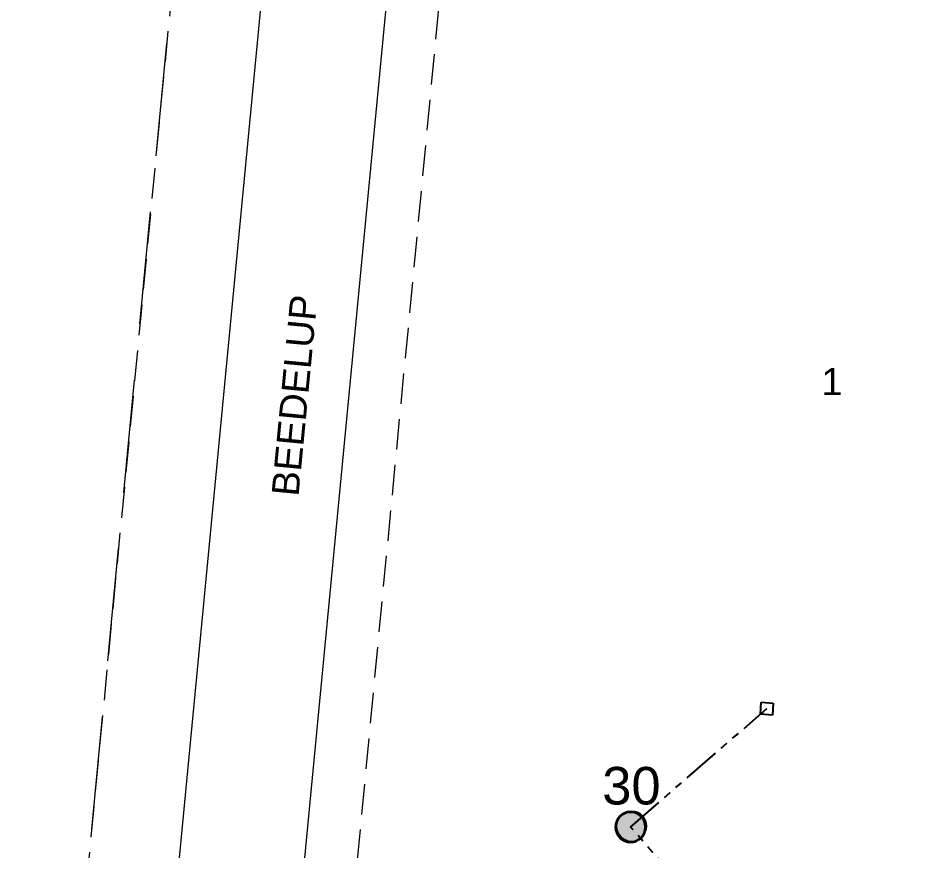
# Model space of a CAD drawing. Header units: metres. Extents: x 0 to 309348, y 0 to 6272736.
# Drawn here: x 309074.8 to 309135.5, y 6271812.5 to 6271867.9 of the extents above; entities that cross this region are included whole.
import ezdxf
from ezdxf.enums import TextEntityAlignment as Align

# ---------------------------------------------------------------- set-up
doc = ezdxf.new("R2010")
doc.units = ezdxf.units.M
for name, pattern in [('DASHED', [0.75, 0.5, -0.25]), ('DASHEDX2', [38.1, 25.4, -12.7]), ('PHANTOM2', [1.25, 0.625, -0.125, 0.125, -0.125, 0.125, -0.125]), ('PHANTOMX2', [5, 2.5, -0.5, 0.5, -0.5, 0.5, -0.5])]:
    doc.linetypes.add(name, pattern=pattern)
doc.layers.get('0').update_dxf_attribs({"color": 6})
for name, color, linetype, lineweight in [('_User Miscellaneous1', 30, 'Continuous', 13), ('_User_LV_Exist', 5, 'Continuous', 35), ('_User_SL_Exist', 4, 'Continuous', 35), ('Cadastre Developer_SP_NEW', 92, 'Continuous', 15), ('Cadastre Land Parcels_SP_EXT', 118, 'Continuous', 15), ('Cadastre Roads_SP_NEW', 214, 'Continuous', 15)]:
    doc.layers.add(name, color=color, linetype=linetype, lineweight=lineweight)
doc.layers.add('_User Miscellaneous10', color=252, linetype='Continuous', lineweight=13, plot=False, transparency=0.85)
doc.layers.add('Services_SP_EXT', color=42, linetype='PHANTOMX2')
doc.layers.add('SupportsOH_SP_TR_HV_LV_SL_EXT', color=7, linetype='Continuous')
doc.styles.add('ARIAL', font='arial.ttf', dxfattribs={"height": 2})
doc.styles.add('POLE_LABEL', font='arial.ttf', dxfattribs={"height": 2})
doc.styles.get("Standard").update_dxf_attribs({"font": 'arial.ttf'})

# ---------------------------------------------------------------- blocks, each defined once
blk = doc.blocks.new('CCP_EXT')
at = {"flags": 9}
for tag, p in [('OWNED_BY', (0, -1)), ('USAGE', (0, -1.2)), ('STATE', (0, -1.8)), ('LEGEND', (0, -1.4)), ('LIFE_SUPPORT', (0, -1.6)), ('NOTES', (0, -2))]:
    blk.add_attdef(tag, text='', height=0.2, dxfattribs=at).set_placement(p, align=Align.MIDDLE_LEFT)
blk.add_wipeout([(0, 0.566), (0.566, 0), (0, -0.566), (-0.566, 0)])
blk.add_lwpolyline([(-0.566, 0), (0, 0.566), (0.566, 0), (0, -0.566), (-0.566, 0)])
at = {"flags": 1}
blk.add_attdef('Z', (0, 0), '', height=0.2, dxfattribs=at)
at = {"flags": 9}
for tag, p in [('CCP_TYPE', (0, 0)), ('OPERATING_VOLTAGE', (0, -0.6)), ('CONSTRUCTED_VOLTAGE', (0, -0.2)), ('NO_PHASES', (0, -0.4)), ('ORIENTATION', (0, -0.8))]:
    blk.add_attdef(tag, text='', height=0.2, dxfattribs=at).set_placement(p, align=Align.MIDDLE_LEFT)
blk = doc.blocks.new('POLE_EXT')
blk.add_hatch(color=256).paths.add_polyline_path([(-1, 0, 1), (1, 0, 1)])
blk.add_lwpolyline([(-1, 0, 1), (1, 0, 1)], format="xyb", close=True)
at = {"flags": 8}
blk.add_attdef('pNumber', text='', height=2, dxfattribs=at).set_placement((2.5, 2.5), align=Align.MIDDLE_CENTER)
at = {"style": 'POLE_LABEL', "flags": 9}
for tag, p in [('STRUCTURE_PLANT_NUMBER', (1.355, 0.028)), ('STREET_CODE', (1.355, -0.2))]:
    blk.add_attdef(tag, text='', height=0.2, dxfattribs=at).set_placement(p, align=Align.MIDDLE_LEFT)
at = {"flags": 9}
for tag, p in [('OWNED_BY', (1.355, -0.4)), ('PARENT', (1.355, -0.6)), ('SPECIAL_USE', (1.355, -0.8)), ('STATE', (1.355, -1)), ('USAGE', (1.355, -1.2)), ('cLV', (1.355, -1.4)), ('hDepth', (1.355, -1.6)), ('hDia', (1.355, -1.8)), ('cHV', (1.355, -2)), ('LBRACKET', (1.355, -2.2)), ('LExisting', (1.355, -2.4)), ('LANTNUMBER', (1.355, -2.6)), ('LOther', (1.355, -2.8)), ('LRemove', (1.355, -3)), ('cLinedev', (1.355, -3.4)), ('LEGEND', (1.355, -3.2)), ('LOCATION', (1.355, -3.6)), ('pExisting', (1.355, -3.8)), ('PFNUMBER', (1.355, -4)), ('NEWPFNUMBER', (1.355, -4.2)), ('pFooting', (1.355, -4.4)), ('pNew', (1.355, -4.6)), ('pRelocate', (1.355, -5)), ('pRemove', (1.355, -5.2)), ('pReplace', (1.355, -5.4)), ('cspan', (1.355, -6)), ('pStay', (1.355, -5.6)), ('pType', (1.355, -5.8)), ('STREETNAME', (1.355, -6.2)), ('SUBURB', (1.355, -6.4)), ('NOTES', (1.355, -6.6)), ('OPERATED_BY', (1.355, -7.014)), ('MAINTAINED_BY', (1.355, -6.814))]:
    blk.add_attdef(tag, text='', height=0.2, dxfattribs=at).set_placement(p, align=Align.MIDDLE_LEFT)
at = {"flags": 1}
blk.add_attdef('Z', (1.355, -7.328), '', height=0.2, dxfattribs=at)

msp = doc.modelspace()

# ---------------------------------------------------------------- linework, layer by layer
at = {"layer": '_User Miscellaneous10', "linetype": 'DASHEDX2', "ltscale": 0.08}
for p, q in [((309086.48203, 6271885.26601), (309079.1277, 6271808.29063)), ((309096.7762, 6271805.85651), (309104.20134, 6271883.57309))]:
    msp.add_line(p, q, dxfattribs=at)
at = {"layer": 'Cadastre Developer_SP_NEW', "linetype": 'DASHED', "ltscale": 15, "transparency": 33554559, "flags": 128}
msp.add_lwpolyline([(309074.78478, 6271804.85528), (309079.1277, 6271808.29063), (309084.7928, 6271867.58534)], dxfattribs=at)
at = {"layer": 'Cadastre Roads_SP_NEW', "color": 4, "linetype": 'Continuous', "ltscale": 2, "transparency": 33554495}
for p, q in [((309084.91642, 6271805.79325), (309092.45483, 6271884.69537)), ((309093.0861, 6271804.03364), (309100.71721, 6271883.90597))]:
    msp.add_line(p, q, dxfattribs=at)

# ---------------------------------------------------------------- block references
at = {"layer": '_User Miscellaneous1'}
msp.add_blockref('POLE_EXT', (309115.59601, 6271814.18524), dxfattribs=at)
at = {"layer": '_User_LV_Exist'}
ref = msp.add_blockref('POLE_EXT', (309115.52102, 6271814.11999), dxfattribs=at)
ref.add_attrib('ASSET_NUM', '30', dxfattribs={"layer": '0', "height": 2.5, "style": 'POLE_LABEL'}).set_placement((309117.52102, 6271814.86999), align=Align.BOTTOM_RIGHT)
at = {"layer": '_User_SL_Exist'}
ref = msp.add_blockref('POLE_EXT', (309115.52102, 6271814.11999), dxfattribs=at)
ref.add_attrib('ASSET_NUM', '30', dxfattribs={"layer": '0', "height": 2.5, "style": 'POLE_LABEL'}).set_placement((309117.52102, 6271814.86999), align=Align.BOTTOM_RIGHT)
at = {"layer": 'Services_SP_EXT', "rotation": 220.9960095846253}
msp.add_blockref('CCP_EXT', (309124.58486, 6271821.99801), dxfattribs=at)
at = {"layer": 'SupportsOH_SP_TR_HV_LV_SL_EXT'}
ref = msp.add_blockref('POLE_EXT', (309115.52102, 6271814.11999), dxfattribs=at)
ref.add_attrib('ASSET_NUM', '30', dxfattribs={"layer": '0', "height": 2.5, "style": 'POLE_LABEL'}).set_placement((309117.52102, 6271814.86999), align=Align.BOTTOM_RIGHT)

# ---------------------------------------------------------------- texts
at = {"layer": '_User Miscellaneous10', "color": 128, "ltscale": 20, "style": 'ARIAL'}
msp.add_text('BEEDELUP', height=1.8, rotation=84.5424479, dxfattribs=at).set_placement((309092.27134, 6271842.91807), align=Align.TOP_CENTER)
at = {"layer": '_User_LV_Exist', "ltscale": 20, "style": 'ARIAL'}
msp.add_text('BEEDELUP', height=1.8, rotation=84.5424479, dxfattribs=at).set_placement((309092.27134, 6271842.91807), align=Align.TOP_CENTER)
at = {"layer": 'Cadastre Land Parcels_SP_EXT'}
msp.add_text('1', height=1.8, dxfattribs=at).set_placement((309128.21301, 6271842.85134))

# ---------------------------------------------------------------- next in the draw order: linework, layer by layer
at = {"layer": '_User Miscellaneous1', "linetype": 'PHANTOM2', "ltscale": 4}
msp.add_lwpolyline([(309135.49219, 6271791.39648), (309115.52098, 6271814.11998), (309124.58488, 6271821.99805)], dxfattribs=at)
at = {"layer": 'Services_SP_EXT'}
msp.add_lwpolyline([(309135.49219, 6271791.39648), (309115.52098, 6271814.11998), (309124.58488, 6271821.99805)], dxfattribs=at)

doc.saveas('drawing.dxf')
